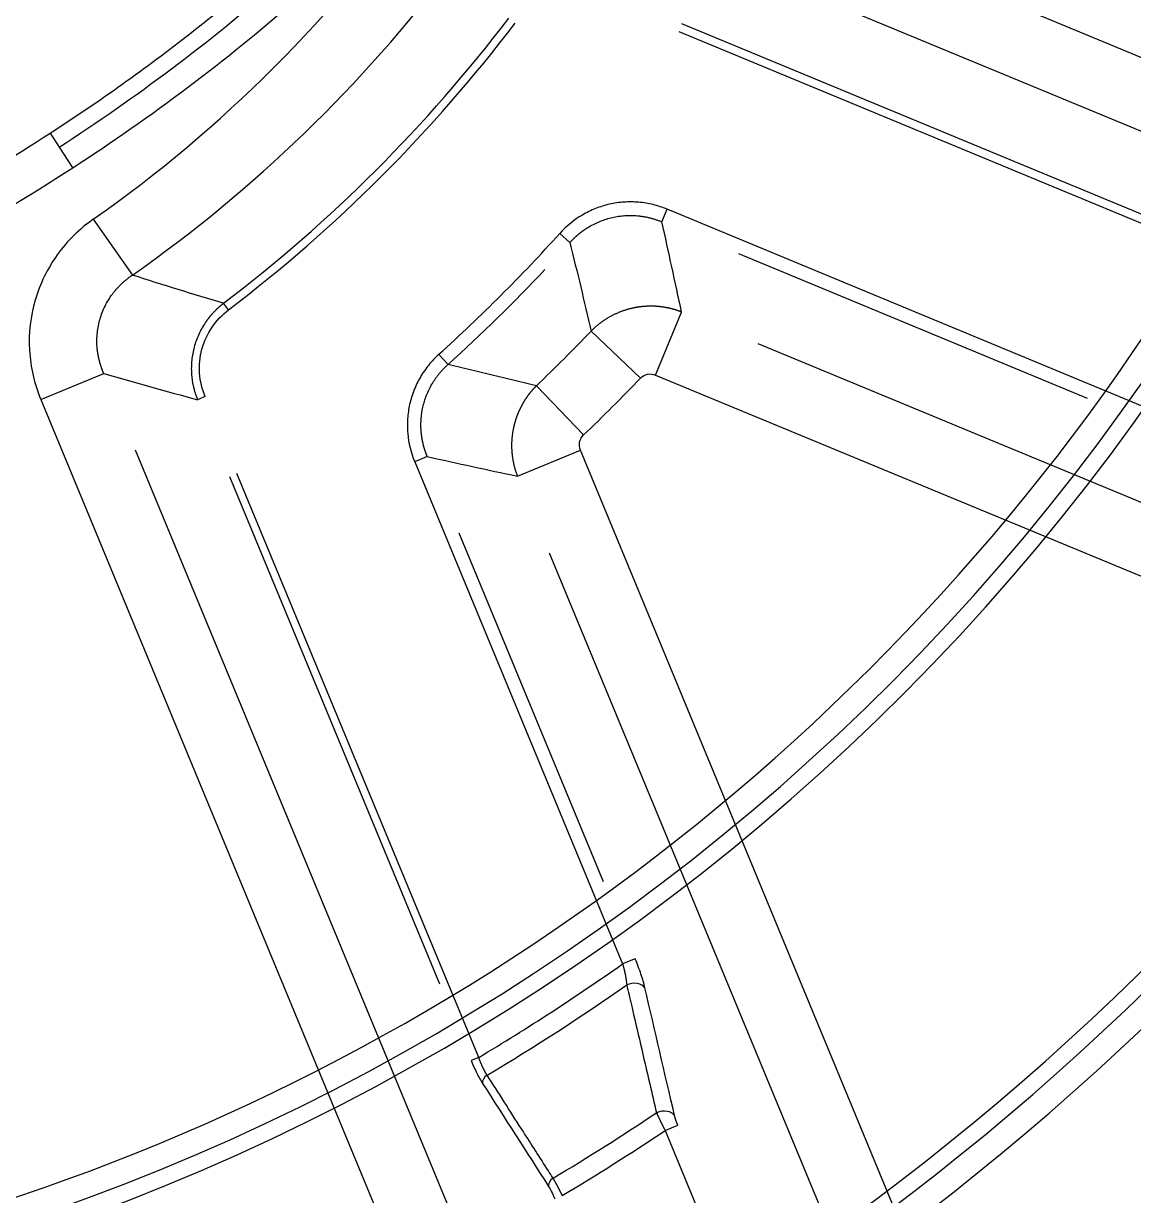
# Model space of a CAD drawing. Header units: millimetres. Extents: x 18 to 755, y 19 to 576.
# Drawn here: x 188.22 to 228.32, y 176.29 to 218.6 of the extents above; entities that cross this region are included whole.
import ezdxf

# ---------------------------------------------------------------- set-up
doc = ezdxf.new("R2010")
doc.units = ezdxf.units.MM
doc.layers.add('1', color=7, linetype='Continuous', true_color=0xffffff)

msp = doc.modelspace()

# ---------------------------------------------------------------- linework, layer by layer
at = {"layer": '1', "color": 7, "lineweight": -3}
for p, q in [((269.029, 200.626), (209.221, 225.4)), ((211.051, 221.978), (265.316, 199.499)), ((230.315, 211.004), (212.001, 218.59)), ((211.888, 218.317), (232.974, 209.583)), ((189.184, 214.643), (189.511, 214.14)), ((189.184, 214.643), (189.511, 214.14)), ((189.184, 214.643), (189.184, 214.643)), ((189.511, 214.14), (190.001, 213.385)), ((189.511, 214.14), (190, 213.384)), ((190.001, 213.385), (190, 213.384)), ((211.28, 211.442), (211.468, 211.897)), ((229.598, 204.387), (211.468, 211.897)), ((190.742, 211.535), (192.155, 209.518)), ((207.956, 210.693), (207.591, 211.022)), ((214.051, 210.294), (226.638, 205.08)), ((195.628, 208.265), (195.45, 208.5)), ((211.047, 205.912), (211.989, 208.186)), ((210.503, 205.797), (208.724, 207.499)), ((258.401, 188.961), (214.761, 207.038)), ((203.556, 206.292), (203.226, 206.658)), ((188.847, 205.026), (191.121, 205.968)), ((211.047, 205.912), (257.459, 186.686)), ((208.451, 203.746), (206.749, 205.524)), ((188.847, 205.026), (213.619, 145.217)), ((194.782, 205.131), (194.509, 205.018)), ((214.746, 148.931), (192.269, 203.197)), ((206.062, 202.259), (208.337, 203.202)), ((227.562, 156.79), (208.337, 203.202)), ((202.806, 202.969), (202.351, 202.78)), ((202.351, 202.78), (209.861, 184.65)), ((204.663, 181.273), (195.93, 202.359)), ((195.657, 202.246), (203.242, 183.932)), ((209.168, 187.61), (203.954, 200.197)), ((207.211, 199.487), (225.288, 155.847)), ((210.316, 184.839), (209.861, 184.65)), ((204.663, 181.273), (204.39, 181.16)), ((211.398, 178.636), (211.853, 178.825)), ((211.398, 178.636), (224.311, 147.463))]:
    msp.add_line(p, q, dxfattribs=at)
for radius, start, end in [(136.863, 270, 90), (129, 270, 90), (95.586, 270, 90), (94.686, 270, 90), (94.086, 270, 90), (80.914, 52.3649, 218.78955), (80.914, 270, 38.78955), (80.314, 270, 38.78955), (79.414, 232.3649, 38.78955), (48.847, 305.0204, 324.9777), (51.309, 305.0204, 323.0032), (54.075, 307.2601, 322.738), (54.37, 307.2601, 322.738), (60.462, 312.07411, 317.92589), (60.954, 312.07411, 316.68083), (63.691, 313.74355, 316.25645), (66.153, 313.74355, 316.25645), (81.836, 300.84, 305.18087), (82.543, 300.79367, 304.96114), (86.957, 300.8877, 303.80048), (87.664, 300.86388, 303.73711)]:
    msp.add_arc((162.711, 251.538), radius, start, end, dxfattribs=at)
for centre, major_axis, ratio, start_param, end_param in [((210.212, 183.601), (0.487, 0.113), 0.680219, 0.239171, 1.837432), ((205.077, 180.45), (-0.253, -0.162), 0.706921, 4.689487, 6.035138), ((211.282, 178.984), (0.487, 0.113), 0.68293, 0.240014, 1.824468), ((207.46, 176.731), (-0.253, -0.162), 0.706939, 4.69064, 6.035132)]:
    msp.add_ellipse(centre, major_axis=major_axis, ratio=ratio, start_param=start_param, end_param=end_param, dxfattribs=at)
for points, knots in [([(185.755, 277.044), (188.564, 275.166), (191.271, 273.163), (195.128, 269.906), (196.379, 268.778), (198.193, 267.008), (198.788, 266.405), (199.947, 265.178), (200.511, 264.554), (202.158, 262.646), (203.192, 261.326), (205.106, 258.572), (205.987, 257.138), (207.161, 254.876), (207.525, 254.108), (208.191, 252.548), (208.494, 251.753), (209.029, 250.141), (209.261, 249.325), (209.649, 247.671), (209.804, 246.835), (210.142, 244.328), (210.201, 242.648), (210.054, 240.536), (210.014, 240.111), (209.911, 239.269), (209.848, 238.851), (209.631, 237.605), (209.444, 236.786), (208.991, 235.17), (208.725, 234.373), (208.269, 233.194), (208.108, 232.803), (207.767, 232.027), (207.587, 231.641), (206.652, 229.744), (205.785, 228.309), (203.858, 225.57), (202.799, 224.266), (201.089, 222.393), (200.501, 221.784), (199.299, 220.603), (198.684, 220.029), (196.802, 218.35), (195.497, 217.291), (192.806, 215.268), (191.418, 214.304), (190.001, 213.385)], [0, 0, 0, 0, 0.125, 0.125, 0.1875, 0.1875, 0.21875, 0.21875, 0.25, 0.25, 0.3125, 0.3125, 0.375, 0.375, 0.40625, 0.40625, 0.4375, 0.4375, 0.46875, 0.46875, 0.5, 0.5, 0.5625, 0.5625, 0.578125, 0.578125, 0.59375, 0.59375, 0.625, 0.625, 0.65625, 0.65625, 0.671875, 0.671875, 0.6875, 0.6875, 0.75, 0.75, 0.8125, 0.8125, 0.84375, 0.84375, 0.875, 0.875, 0.9375, 0.9375, 1, 1, 1, 1]), ([(189.511, 214.14), (190.897, 215.039), (192.255, 215.981), (194.888, 217.957), (196.165, 218.992), (198.009, 220.63), (198.611, 221.191), (199.789, 222.344), (200.365, 222.937), (202.042, 224.765), (203.081, 226.038), (204.973, 228.712), (205.826, 230.113), (206.928, 232.336), (207.266, 233.098), (207.863, 234.635), (208.124, 235.415), (208.568, 236.995), (208.751, 237.796), (208.963, 239.015), (209.023, 239.424), (209.123, 240.248), (209.162, 240.663), (209.301, 242.729), (209.236, 244.372), (208.893, 246.823), (208.736, 247.641), (208.347, 249.256), (208.115, 250.052), (207.314, 252.413), (206.644, 253.938), (205.097, 256.875), (204.228, 258.272), (202.342, 260.956), (201.325, 262.242), (199.707, 264.103), (199.153, 264.712), (198.015, 265.908), (197.432, 266.496), (195.653, 268.222), (194.427, 269.323), (190.651, 272.502), (188.002, 274.46), (185.254, 276.296)], [0, 0, 0, 0, 0.0625, 0.0625, 0.125, 0.125, 0.15625, 0.15625, 0.1875, 0.1875, 0.25, 0.25, 0.3125, 0.3125, 0.34375, 0.34375, 0.375, 0.375, 0.40625, 0.40625, 0.421875, 0.421875, 0.4375, 0.4375, 0.5, 0.5, 0.53125, 0.53125, 0.5625, 0.5625, 0.625, 0.625, 0.6875, 0.6875, 0.75, 0.75, 0.78125, 0.78125, 0.8125, 0.8125, 0.875, 0.875, 1, 1, 1, 1]), ([(189.184, 214.643), (190.937, 215.78), (192.643, 216.985), (195.926, 219.56), (197.507, 220.933), (200.467, 223.867), (201.856, 225.436), (203.721, 227.955), (204.305, 228.822), (205.384, 230.61), (205.88, 231.533), (206.761, 233.425), (207.148, 234.4), (207.793, 236.374), (208.052, 237.376), (208.34, 238.903), (208.419, 239.415), (208.542, 240.449), (208.587, 240.972), (208.666, 242.537), (208.647, 243.58), (208.471, 245.664), (208.314, 246.693), (207.878, 248.716), (207.599, 249.711), (206.93, 251.673), (206.538, 252.643), (205.662, 254.537), (205.179, 255.46), (204.656, 256.364)], [0, 0, 0, 0, 0.125, 0.125, 0.25, 0.25, 0.375, 0.375, 0.4375, 0.4375, 0.5, 0.5, 0.5625, 0.5625, 0.625, 0.625, 0.65625, 0.65625, 0.6875, 0.6875, 0.75, 0.75, 0.8125, 0.8125, 0.875, 0.875, 0.9375, 0.9375, 1, 1, 1, 1]), ([(172.262, 205.955), (175.199, 207.161), (178.095, 208.471), (183.755, 211.348), (186.52, 212.915), (189.184, 214.643)], [0, 0, 0, 0, 0.5, 0.5, 1, 1, 1, 1]), ([(189.511, 214.14), (189.511, 214.14), (189.511, 214.14), (189.511, 214.14), (189.511, 214.14), (189.511, 214.14)], [0, 0, 0, 0, 0.500001, 0.500001, 1, 1, 1, 1]), ([(190, 213.384), (186.769, 211.289), (183.406, 209.432), (178.219, 206.906), (176.467, 206.108), (172.933, 204.594), (171.15, 203.877), (165.76, 201.832), (162.106, 200.607), (155.702, 198.684), (152.966, 197.931), (150.217, 197.235)], [0, 0, 0, 0, 0.267433, 0.267433, 0.40115, 0.40115, 0.534867, 0.534867, 0.8023, 0.8023, 1, 1, 1, 1]), ([(211.468, 211.897), (211.304, 211.965), (211.135, 212.02), (210.791, 212.105), (210.614, 212.134), (210.263, 212.164), (210.088, 212.166), (209.736, 212.142), (209.559, 212.116), (209.215, 212.038), (209.047, 211.986), (208.72, 211.857), (208.56, 211.778), (208.101, 211.509), (207.829, 211.287), (207.591, 211.022)], [0, 0, 0, 0, 0.125, 0.125, 0.25, 0.25, 0.375, 0.375, 0.5, 0.5, 0.625, 0.625, 0.75, 0.75, 1, 1, 1, 1]), ([(207.956, 210.693), (207.962, 210.699), (207.974, 210.713), (207.992, 210.732), (208.011, 210.752), (208.029, 210.771), (208.048, 210.791), (208.067, 210.81), (208.086, 210.828), (208.105, 210.847), (208.124, 210.865), (208.143, 210.884), (208.163, 210.901), (208.182, 210.919), (208.202, 210.937), (208.222, 210.954), (208.242, 210.971), (208.262, 210.988), (208.282, 211.005), (208.302, 211.021), (208.322, 211.037), (208.342, 211.053), (208.363, 211.069), (208.383, 211.085), (208.404, 211.1), (208.424, 211.115), (208.445, 211.13), (208.466, 211.144), (208.487, 211.159), (208.507, 211.173), (208.528, 211.187), (208.549, 211.201), (208.57, 211.214), (208.591, 211.228), (208.612, 211.241), (208.633, 211.253), (208.713, 211.301), (208.854, 211.377), (209.063, 211.47), (209.277, 211.545), (209.494, 211.603), (209.716, 211.644), (209.941, 211.669), (210.169, 211.675), (210.338, 211.667), (210.448, 211.656), (210.499, 211.65), (210.551, 211.643), (210.602, 211.636), (210.654, 211.627), (210.706, 211.617), (210.758, 211.606), (210.81, 211.595), (210.863, 211.582), (210.915, 211.568), (210.967, 211.553), (211.02, 211.537), (211.072, 211.52), (211.124, 211.502), (211.176, 211.484), (211.228, 211.464), (211.263, 211.449), (211.28, 211.442)], [0, 0, 0, 0, 0.007422, 0.014832, 0.022228, 0.029611, 0.03698, 0.044335, 0.051675, 0.059001, 0.06631, 0.073604, 0.080881, 0.088141, 0.095384, 0.10261, 0.109817, 0.117007, 0.124177, 0.131328, 0.13846, 0.145571, 0.152663, 0.159734, 0.166783, 0.173811, 0.180818, 0.187802, 0.194764, 0.201703, 0.208618, 0.215511, 0.222379, 0.229223, 0.236043, 0.242838, 0.249607, 0.312539, 0.375233, 0.437516, 0.499226, 0.560955, 0.623267, 0.685997, 0.748976, 0.763013, 0.777158, 0.791406, 0.805755, 0.820202, 0.834744, 0.849378, 0.8641, 0.878907, 0.893795, 0.908762, 0.923803, 0.938915, 0.954095, 0.969338, 0.984641, 1, 1, 1, 1]), ([(190.742, 211.535), (190.238, 211.181), (189.804, 210.755), (189.084, 209.754), (188.817, 209.207), (188.472, 208.023), (188.404, 207.419), (188.474, 206.188), (188.611, 205.596), (188.847, 205.026)], [0, 0, 0, 0, 0.25, 0.25, 0.5, 0.5, 0.75, 0.75, 1, 1, 1, 1]), ([(191.121, 205.968), (191.118, 205.976), (191.111, 205.993), (191.1, 206.017), (191.09, 206.041), (191.081, 206.066), (191.071, 206.09), (191.062, 206.115), (191.053, 206.139), (191.044, 206.164), (191.035, 206.189), (191.027, 206.213), (191.018, 206.238), (191.011, 206.262), (191.003, 206.287), (190.995, 206.311), (190.988, 206.336), (190.981, 206.361), (190.974, 206.385), (190.968, 206.41), (190.962, 206.434), (190.956, 206.459), (190.95, 206.483), (190.944, 206.508), (190.939, 206.532), (190.934, 206.556), (190.929, 206.581), (190.924, 206.605), (190.919, 206.629), (190.915, 206.653), (190.911, 206.677), (190.907, 206.701), (190.904, 206.725), (190.9, 206.749), (190.897, 206.773), (190.894, 206.797), (190.891, 206.82), (190.889, 206.844), (190.886, 206.868), (190.884, 206.891), (190.882, 206.914), (190.874, 207.014), (190.87, 207.192), (190.885, 207.444), (190.923, 207.692), (190.982, 207.935), (191.062, 208.17), (191.164, 208.4), (191.286, 208.622), (191.39, 208.776), (191.461, 208.87), (191.492, 208.909), (191.524, 208.948), (191.556, 208.987), (191.59, 209.025), (191.624, 209.063), (191.66, 209.101), (191.696, 209.139), (191.733, 209.176), (191.772, 209.212), (191.811, 209.249), (191.851, 209.284), (191.892, 209.32), (191.934, 209.354), (191.976, 209.388), (192.02, 209.422), (192.064, 209.455), (192.109, 209.487), (192.14, 209.508), (192.155, 209.518)], [0, 0, 0, 0, 0.006624, 0.013234, 0.019828, 0.026406, 0.032968, 0.039514, 0.046044, 0.052556, 0.059051, 0.065528, 0.071988, 0.078428, 0.084851, 0.091254, 0.097638, 0.104002, 0.110346, 0.11667, 0.122973, 0.129255, 0.135516, 0.141756, 0.147973, 0.154169, 0.160342, 0.166492, 0.17262, 0.178724, 0.184804, 0.190861, 0.196894, 0.202902, 0.208885, 0.214844, 0.220778, 0.226686, 0.232568, 0.238425, 0.244255, 0.250059, 0.313368, 0.376237, 0.438495, 0.499985, 0.561512, 0.623798, 0.686682, 0.749996, 0.762246, 0.774611, 0.78709, 0.79968, 0.812377, 0.825181, 0.838088, 0.851096, 0.864201, 0.877402, 0.890695, 0.904077, 0.917546, 0.931098, 0.944731, 0.95844, 0.972224, 0.986078, 1, 1, 1, 1]), ([(195.45, 208.5), (195.443, 208.495), (195.429, 208.484), (195.41, 208.469), (195.39, 208.453), (195.37, 208.437), (195.351, 208.421), (195.332, 208.405), (195.313, 208.389), (195.294, 208.372), (195.275, 208.356), (195.257, 208.339), (195.238, 208.322), (195.22, 208.305), (195.202, 208.288), (195.184, 208.271), (195.167, 208.254), (195.149, 208.237), (195.132, 208.219), (195.115, 208.202), (195.098, 208.184), (195.081, 208.167), (195.065, 208.149), (195.049, 208.131), (195.032, 208.113), (195.016, 208.095), (195.001, 208.077), (194.985, 208.059), (194.97, 208.041), (194.955, 208.022), (194.94, 208.004), (194.925, 207.985), (194.91, 207.967), (194.896, 207.948), (194.882, 207.93), (194.868, 207.911), (194.854, 207.893), (194.841, 207.874), (194.827, 207.855), (194.814, 207.836), (194.801, 207.818), (194.747, 207.738), (194.657, 207.593), (194.547, 207.376), (194.456, 207.152), (194.384, 206.923), (194.33, 206.689), (194.296, 206.45), (194.281, 206.207), (194.285, 206.029), (194.293, 205.915), (194.298, 205.867), (194.303, 205.818), (194.309, 205.769), (194.316, 205.719), (194.323, 205.67), (194.332, 205.62), (194.341, 205.57), (194.352, 205.52), (194.363, 205.469), (194.376, 205.419), (194.389, 205.369), (194.403, 205.318), (194.418, 205.268), (194.434, 205.218), (194.451, 205.168), (194.47, 205.118), (194.489, 205.068), (194.502, 205.034), (194.509, 205.018)], [0, 0, 0, 0, 0.006529, 0.013047, 0.019555, 0.026051, 0.032536, 0.039009, 0.045469, 0.051917, 0.058352, 0.064774, 0.071182, 0.077576, 0.083955, 0.09032, 0.09667, 0.103004, 0.109323, 0.115626, 0.121912, 0.128181, 0.134434, 0.140669, 0.146886, 0.153086, 0.159267, 0.165429, 0.171573, 0.177697, 0.183801, 0.189886, 0.195951, 0.201995, 0.208019, 0.214022, 0.220003, 0.225963, 0.231901, 0.237817, 0.243711, 0.249582, 0.312525, 0.375222, 0.437468, 0.499068, 0.560676, 0.622939, 0.685659, 0.748632, 0.7611, 0.773669, 0.786336, 0.799098, 0.811953, 0.824897, 0.837929, 0.851045, 0.864243, 0.877519, 0.89087, 0.904293, 0.917785, 0.931343, 0.944963, 0.958642, 0.972377, 0.986164, 1, 1, 1, 1]), ([(194.782, 205.131), (194.669, 205.402), (194.602, 205.687), (194.564, 206.271), (194.592, 206.561), (194.746, 207.127), (194.867, 207.391), (195.195, 207.877), (195.395, 208.087), (195.628, 208.265)], [0, 0, 0, 0, 0.25, 0.25, 0.5, 0.5, 0.75, 0.75, 1, 1, 1, 1]), ([(211.989, 208.186), (211.981, 208.19), (211.963, 208.196), (211.938, 208.206), (211.912, 208.215), (211.886, 208.225), (211.86, 208.234), (211.834, 208.243), (211.808, 208.251), (211.781, 208.259), (211.755, 208.268), (211.729, 208.275), (211.702, 208.283), (211.676, 208.29), (211.649, 208.297), (211.622, 208.304), (211.596, 208.311), (211.569, 208.317), (211.542, 208.323), (211.515, 208.329), (211.488, 208.335), (211.461, 208.34), (211.435, 208.345), (211.408, 208.35), (211.381, 208.355), (211.354, 208.359), (211.327, 208.363), (211.3, 208.367), (211.273, 208.371), (211.245, 208.374), (211.218, 208.378), (211.191, 208.38), (211.164, 208.383), (211.137, 208.386), (211.11, 208.388), (211.083, 208.39), (211.057, 208.391), (211.03, 208.393), (211.003, 208.394), (210.976, 208.395), (210.949, 208.396), (210.922, 208.396), (210.896, 208.396), (210.869, 208.396), (210.842, 208.396), (210.816, 208.396), (210.789, 208.395), (210.763, 208.394), (210.736, 208.393), (210.71, 208.392), (210.684, 208.39), (210.658, 208.388), (210.632, 208.386), (210.606, 208.384), (210.58, 208.382), (210.554, 208.379), (210.528, 208.376), (210.502, 208.373), (210.477, 208.37), (210.451, 208.366), (210.426, 208.362), (210.401, 208.358), (210.375, 208.354), (210.35, 208.35), (210.325, 208.346), (210.301, 208.341), (210.276, 208.336), (210.244, 208.329), (210.205, 208.321), (210.159, 208.31), (210.112, 208.298), (210.066, 208.286), (210.019, 208.272), (209.973, 208.258), (209.926, 208.243), (209.88, 208.227), (209.833, 208.211), (209.787, 208.193), (209.741, 208.175), (209.695, 208.156), (209.649, 208.136), (209.603, 208.116), (209.558, 208.094), (209.512, 208.072), (209.467, 208.049), (209.422, 208.025), (209.378, 208), (209.333, 207.974), (209.29, 207.948), (209.246, 207.921), (209.203, 207.893), (209.16, 207.864), (209.118, 207.834), (209.076, 207.804), (209.035, 207.773), (208.994, 207.741), (208.954, 207.709), (208.914, 207.675), (208.875, 207.642), (208.836, 207.607), (208.798, 207.572), (208.761, 207.536), (208.736, 207.512), (208.724, 207.499)], [0, 0, 0, 0, 0.007817, 0.015635, 0.023454, 0.031273, 0.039093, 0.046913, 0.054732, 0.06255, 0.070367, 0.078181, 0.085994, 0.093804, 0.10161, 0.109414, 0.117213, 0.125008, 0.132798, 0.140583, 0.148363, 0.156137, 0.163904, 0.171664, 0.179418, 0.187164, 0.194902, 0.202631, 0.210352, 0.218064, 0.225766, 0.233458, 0.24114, 0.248812, 0.256472, 0.264121, 0.271758, 0.279383, 0.286995, 0.294595, 0.302181, 0.309754, 0.317312, 0.324857, 0.332386, 0.339901, 0.3474, 0.354883, 0.362351, 0.369802, 0.377236, 0.384654, 0.392054, 0.399436, 0.4068, 0.414146, 0.421474, 0.428782, 0.436072, 0.443342, 0.450592, 0.457822, 0.465032, 0.472222, 0.47939, 0.486537, 0.493663, 0.500768, 0.514142, 0.527592, 0.541116, 0.554712, 0.568379, 0.582114, 0.595915, 0.609781, 0.623709, 0.637698, 0.651745, 0.665848, 0.680004, 0.694212, 0.708469, 0.722773, 0.73712, 0.75151, 0.765939, 0.780404, 0.794904, 0.809435, 0.823996, 0.838582, 0.853192, 0.867824, 0.882473, 0.897138, 0.911816, 0.926504, 0.941199, 0.955899, 0.970601, 0.985302, 1, 1, 1, 1]), ([(203.226, 206.658), (203.094, 206.539), (202.972, 206.41), (202.748, 206.135), (202.646, 205.988), (202.468, 205.684), (202.391, 205.526), (202.262, 205.199), (202.209, 205.028), (202.131, 204.683), (202.106, 204.509), (202.083, 204.158), (202.085, 203.98), (202.131, 203.45), (202.215, 203.109), (202.351, 202.78)], [0, 0, 0, 0, 0.125, 0.125, 0.25, 0.25, 0.375, 0.375, 0.5, 0.5, 0.625, 0.625, 0.75, 0.75, 1, 1, 1, 1]), ([(202.806, 202.969), (202.803, 202.977), (202.796, 202.994), (202.786, 203.019), (202.776, 203.044), (202.766, 203.069), (202.757, 203.094), (202.748, 203.119), (202.739, 203.144), (202.731, 203.169), (202.722, 203.195), (202.714, 203.22), (202.706, 203.245), (202.699, 203.27), (202.691, 203.296), (202.684, 203.321), (202.677, 203.346), (202.67, 203.371), (202.664, 203.397), (202.658, 203.422), (202.652, 203.447), (202.646, 203.472), (202.641, 203.498), (202.635, 203.523), (202.63, 203.548), (202.626, 203.573), (202.621, 203.598), (202.617, 203.623), (202.613, 203.648), (202.609, 203.673), (202.605, 203.698), (202.602, 203.723), (202.599, 203.747), (202.596, 203.772), (202.593, 203.797), (202.59, 203.821), (202.582, 203.914), (202.573, 204.074), (202.58, 204.302), (202.603, 204.527), (202.644, 204.749), (202.702, 204.967), (202.777, 205.18), (202.869, 205.389), (202.949, 205.539), (203.006, 205.633), (203.033, 205.677), (203.061, 205.72), (203.091, 205.764), (203.121, 205.807), (203.152, 205.849), (203.184, 205.892), (203.217, 205.934), (203.251, 205.976), (203.286, 206.017), (203.322, 206.058), (203.358, 206.098), (203.396, 206.138), (203.435, 206.178), (203.474, 206.217), (203.515, 206.255), (203.542, 206.28), (203.556, 206.292)], [0, 0, 0, 0, 0.007423, 0.014834, 0.022232, 0.029616, 0.036986, 0.044342, 0.051683, 0.059008, 0.066318, 0.073613, 0.08089, 0.088151, 0.095394, 0.10262, 0.109828, 0.117017, 0.124188, 0.131339, 0.13847, 0.145582, 0.152673, 0.159743, 0.166793, 0.17382, 0.180826, 0.18781, 0.194771, 0.201709, 0.208624, 0.215516, 0.222383, 0.229226, 0.236045, 0.242839, 0.249607, 0.31255, 0.375247, 0.437527, 0.499226, 0.560966, 0.623281, 0.686008, 0.748976, 0.763016, 0.777162, 0.791412, 0.805763, 0.820211, 0.834754, 0.849388, 0.864111, 0.878918, 0.893806, 0.908772, 0.923812, 0.938923, 0.954101, 0.969343, 0.984643, 1, 1, 1, 1]), ([(210.503, 205.797), (210.571, 205.869), (210.66, 205.918), (210.853, 205.959), (210.955, 205.95), (211.047, 205.912)], [0, 0, 0, 0, 0.5, 0.5, 1, 1, 1, 1]), ([(206.749, 205.524), (206.743, 205.518), (206.73, 205.505), (206.71, 205.485), (206.691, 205.465), (206.672, 205.445), (206.653, 205.425), (206.635, 205.405), (206.616, 205.384), (206.598, 205.364), (206.58, 205.343), (206.562, 205.322), (206.545, 205.301), (206.527, 205.279), (206.51, 205.258), (206.493, 205.236), (206.476, 205.214), (206.46, 205.193), (206.443, 205.17), (206.427, 205.148), (206.411, 205.126), (206.395, 205.103), (206.38, 205.081), (206.364, 205.058), (206.349, 205.035), (206.334, 205.012), (206.32, 204.989), (206.305, 204.966), (206.291, 204.943), (206.277, 204.92), (206.263, 204.896), (206.25, 204.873), (206.237, 204.849), (206.223, 204.825), (206.211, 204.801), (206.198, 204.777), (206.186, 204.753), (206.173, 204.729), (206.161, 204.705), (206.15, 204.681), (206.138, 204.657), (206.127, 204.633), (206.116, 204.608), (206.105, 204.584), (206.095, 204.559), (206.084, 204.535), (206.074, 204.51), (206.065, 204.486), (206.055, 204.461), (206.046, 204.437), (206.036, 204.412), (206.028, 204.387), (206.019, 204.362), (206.011, 204.338), (206.002, 204.313), (205.994, 204.288), (205.987, 204.264), (205.979, 204.239), (205.972, 204.214), (205.965, 204.189), (205.958, 204.165), (205.951, 204.14), (205.945, 204.115), (205.939, 204.09), (205.933, 204.066), (205.927, 204.041), (205.922, 204.017), (205.915, 203.985), (205.907, 203.945), (205.898, 203.899), (205.89, 203.852), (205.883, 203.804), (205.877, 203.756), (205.871, 203.708), (205.866, 203.659), (205.861, 203.61), (205.858, 203.561), (205.855, 203.512), (205.853, 203.462), (205.852, 203.412), (205.852, 203.362), (205.852, 203.312), (205.854, 203.262), (205.856, 203.211), (205.859, 203.161), (205.863, 203.11), (205.868, 203.059), (205.873, 203.008), (205.88, 202.958), (205.887, 202.907), (205.895, 202.856), (205.905, 202.805), (205.915, 202.755), (205.925, 202.704), (205.937, 202.654), (205.95, 202.604), (205.963, 202.554), (205.978, 202.504), (205.993, 202.454), (206.009, 202.405), (206.026, 202.356), (206.044, 202.308), (206.056, 202.275), (206.062, 202.259)], [0, 0, 0, 0, 0.007816, 0.015634, 0.023453, 0.031272, 0.039091, 0.046911, 0.05473, 0.062547, 0.070364, 0.078178, 0.08599, 0.0938, 0.101606, 0.109409, 0.117208, 0.125003, 0.132793, 0.140578, 0.148358, 0.156131, 0.163898, 0.171659, 0.179412, 0.187158, 0.194896, 0.202625, 0.210346, 0.218057, 0.22576, 0.233452, 0.241134, 0.248805, 0.256466, 0.264115, 0.271752, 0.279377, 0.286989, 0.294589, 0.302175, 0.309748, 0.317306, 0.324851, 0.33238, 0.339895, 0.347394, 0.354878, 0.362346, 0.369797, 0.377231, 0.384649, 0.392049, 0.399432, 0.406796, 0.414143, 0.42147, 0.428779, 0.436069, 0.443339, 0.45059, 0.45782, 0.46503, 0.47222, 0.479389, 0.486537, 0.493663, 0.500768, 0.514141, 0.527591, 0.541114, 0.55471, 0.568376, 0.58211, 0.595911, 0.609777, 0.623705, 0.637693, 0.65174, 0.665842, 0.679998, 0.694206, 0.708463, 0.722766, 0.737114, 0.751504, 0.765932, 0.780398, 0.794898, 0.809429, 0.82399, 0.838577, 0.853187, 0.867819, 0.882469, 0.897134, 0.911812, 0.926501, 0.941197, 0.955897, 0.9706, 0.985302, 1, 1, 1, 1]), ([(208.337, 203.202), (208.299, 203.293), (208.289, 203.395), (208.33, 203.587), (208.38, 203.677), (208.451, 203.746)], [0, 0, 0, 0, 0.5, 0.5, 1, 1, 1, 1]), ([(209.861, 184.65), (209.863, 184.645), (209.866, 184.634), (209.871, 184.618), (209.875, 184.602), (209.88, 184.585), (209.885, 184.568), (209.889, 184.551), (209.894, 184.534), (209.899, 184.516), (209.903, 184.498), (209.908, 184.48), (209.913, 184.462), (209.917, 184.444), (209.922, 184.425), (209.926, 184.406), (209.931, 184.387), (209.935, 184.368), (209.939, 184.348), (209.944, 184.328), (209.948, 184.309), (209.952, 184.289), (209.956, 184.269), (209.961, 184.245), (209.966, 184.219), (209.971, 184.189), (209.976, 184.16), (209.981, 184.132), (209.986, 184.103), (209.99, 184.075), (209.994, 184.047), (209.997, 184.02), (210.001, 183.993), (210.004, 183.967), (210.006, 183.941), (210.008, 183.915), (210.009, 183.899), (210.01, 183.89)], [0, 0, 0, 0, 0.019473, 0.039254, 0.059344, 0.079744, 0.100453, 0.121472, 0.142801, 0.16444, 0.186391, 0.208651, 0.231224, 0.254107, 0.277302, 0.300809, 0.324627, 0.348758, 0.373202, 0.397957, 0.423026, 0.448408, 0.474102, 0.50011, 0.538421, 0.576756, 0.615114, 0.653496, 0.691902, 0.730331, 0.768783, 0.80726, 0.84576, 0.884284, 0.922832, 0.961404, 1, 1, 1, 1]), ([(210.667, 183.789), (210.633, 183.935), (210.585, 184.102), (210.465, 184.461), (210.395, 184.649), (210.316, 184.839)], [0, 0, 0, 0, 0.5, 0.5, 1, 1, 1, 1]), ([(210.01, 183.89), (210.065, 183.652), (210.121, 183.415), (210.399, 182.226), (210.62, 181.276), (210.923, 179.977), (211.004, 179.628), (211.085, 179.278)], [0, 0, 0, 0, 0.154458, 0.154458, 0.772291, 0.772291, 1, 1, 1, 1]), ([(204.39, 181.16), (204.456, 181.001), (204.526, 180.847), (204.668, 180.565), (204.738, 180.439), (204.804, 180.337)], [0, 0, 0, 0, 0.5, 0.5, 1, 1, 1, 1]), ([(204.969, 180.632), (204.967, 180.635), (204.963, 180.64), (204.957, 180.649), (204.952, 180.658), (204.946, 180.667), (204.94, 180.676), (204.935, 180.686), (204.929, 180.695), (204.923, 180.705), (204.918, 180.715), (204.912, 180.725), (204.906, 180.735), (204.9, 180.745), (204.894, 180.756), (204.889, 180.766), (204.883, 180.777), (204.877, 180.788), (204.871, 180.799), (204.865, 180.81), (204.859, 180.822), (204.853, 180.833), (204.848, 180.845), (204.842, 180.857), (204.836, 180.868), (204.83, 180.88), (204.824, 180.893), (204.818, 180.905), (204.812, 180.917), (204.806, 180.93), (204.8, 180.942), (204.794, 180.955), (204.788, 180.968), (204.783, 180.981), (204.777, 180.994), (204.771, 181.007), (204.765, 181.02), (204.759, 181.034), (204.753, 181.047), (204.747, 181.061), (204.742, 181.074), (204.736, 181.088), (204.73, 181.102), (204.724, 181.116), (204.719, 181.13), (204.713, 181.144), (204.707, 181.158), (204.702, 181.172), (204.696, 181.186), (204.691, 181.201), (204.685, 181.215), (204.68, 181.229), (204.674, 181.244), (204.669, 181.259), (204.665, 181.268), (204.663, 181.273)], [0, 0, 0, 0, 0.018155, 0.036332, 0.05453, 0.072751, 0.090995, 0.109262, 0.127552, 0.145866, 0.164204, 0.182567, 0.200954, 0.219367, 0.237805, 0.256269, 0.27476, 0.293276, 0.31182, 0.330391, 0.348989, 0.367616, 0.38627, 0.404953, 0.423666, 0.442407, 0.461177, 0.479978, 0.498809, 0.51767, 0.536562, 0.555485, 0.57444, 0.593426, 0.612445, 0.631496, 0.650579, 0.669695, 0.688845, 0.708028, 0.727245, 0.746496, 0.765782, 0.785102, 0.804458, 0.823848, 0.843275, 0.862737, 0.882235, 0.90177, 0.921342, 0.94095, 0.960596, 0.980279, 1, 1, 1, 1]), ([(207.351, 176.913), (207.275, 177.032), (207.198, 177.151), (206.817, 177.747), (206.512, 178.223), (205.794, 179.344), (205.381, 179.988), (204.969, 180.632)], [0, 0, 0, 0, 0.096089, 0.096089, 0.480447, 0.480447, 1, 1, 1, 1]), ([(211.085, 179.278), (211.087, 179.274), (211.09, 179.267), (211.095, 179.256), (211.099, 179.246), (211.104, 179.235), (211.109, 179.224), (211.114, 179.213), (211.119, 179.202), (211.124, 179.191), (211.129, 179.18), (211.134, 179.168), (211.139, 179.157), (211.144, 179.146), (211.149, 179.135), (211.154, 179.124), (211.16, 179.113), (211.165, 179.102), (211.17, 179.091), (211.175, 179.08), (211.18, 179.069), (211.186, 179.058), (211.191, 179.047), (211.196, 179.036), (211.201, 179.025), (211.207, 179.014), (211.212, 179.004), (211.217, 178.993), (211.222, 178.982), (211.227, 178.972), (211.232, 178.961), (211.238, 178.951), (211.243, 178.94), (211.248, 178.93), (211.253, 178.92), (211.258, 178.91), (211.263, 178.899), (211.268, 178.889), (211.273, 178.88), (211.278, 178.87), (211.283, 178.86), (211.288, 178.85), (211.292, 178.841), (211.297, 178.831), (211.302, 178.822), (211.307, 178.813), (211.311, 178.804), (211.316, 178.794), (211.32, 178.786), (211.325, 178.777), (211.329, 178.768), (211.334, 178.759), (211.338, 178.751), (211.343, 178.742), (211.347, 178.734), (211.351, 178.726), (211.355, 178.718), (211.359, 178.71), (211.364, 178.702), (211.368, 178.694), (211.372, 178.687), (211.376, 178.679), (211.379, 178.672), (211.383, 178.664), (211.387, 178.657), (211.391, 178.65), (211.394, 178.643), (211.397, 178.639), (211.398, 178.636)], [0, 0, 0, 0, 0.020582, 0.040997, 0.061245, 0.081326, 0.10124, 0.120987, 0.140566, 0.159978, 0.179224, 0.198302, 0.217213, 0.235957, 0.254534, 0.272943, 0.291186, 0.309261, 0.32717, 0.344911, 0.362485, 0.379892, 0.397132, 0.414205, 0.431111, 0.447849, 0.464421, 0.480825, 0.497062, 0.513133, 0.529036, 0.544772, 0.56034, 0.575742, 0.590977, 0.606044, 0.620945, 0.635678, 0.650245, 0.664644, 0.678876, 0.692941, 0.706839, 0.72057, 0.734134, 0.74753, 0.76076, 0.773823, 0.786718, 0.799447, 0.812008, 0.824403, 0.83663, 0.84869, 0.860584, 0.87231, 0.883869, 0.895262, 0.906487, 0.917545, 0.928436, 0.939161, 0.949718, 0.960108, 0.970332, 0.980388, 0.990277, 1, 1, 1, 1]), ([(207.683, 176.288), (207.68, 176.292), (207.676, 176.302), (207.669, 176.316), (207.663, 176.33), (207.656, 176.344), (207.65, 176.358), (207.643, 176.371), (207.636, 176.385), (207.63, 176.399), (207.623, 176.413), (207.616, 176.426), (207.61, 176.44), (207.603, 176.453), (207.596, 176.466), (207.59, 176.48), (207.583, 176.493), (207.577, 176.506), (207.57, 176.519), (207.563, 176.532), (207.557, 176.545), (207.55, 176.558), (207.544, 176.57), (207.537, 176.583), (207.531, 176.596), (207.524, 176.608), (207.518, 176.62), (207.511, 176.632), (207.505, 176.644), (207.498, 176.656), (207.492, 176.668), (207.486, 176.68), (207.479, 176.692), (207.473, 176.703), (207.467, 176.714), (207.461, 176.726), (207.455, 176.737), (207.448, 176.748), (207.442, 176.759), (207.436, 176.769), (207.43, 176.78), (207.424, 176.79), (207.418, 176.801), (207.413, 176.811), (207.407, 176.821), (207.401, 176.831), (207.395, 176.84), (207.389, 176.85), (207.384, 176.86), (207.378, 176.869), (207.373, 176.878), (207.367, 176.887), (207.362, 176.896), (207.356, 176.905), (207.353, 176.91), (207.351, 176.913)], [0, 0, 0, 0, 0.019752, 0.039468, 0.059149, 0.078794, 0.098404, 0.117979, 0.137519, 0.157024, 0.176494, 0.195929, 0.21533, 0.234696, 0.254027, 0.273324, 0.292586, 0.311814, 0.331008, 0.350168, 0.369294, 0.388386, 0.407444, 0.426468, 0.445459, 0.464416, 0.48334, 0.50223, 0.521087, 0.539911, 0.558701, 0.577459, 0.596184, 0.614876, 0.633535, 0.652162, 0.670756, 0.689317, 0.707847, 0.726344, 0.744809, 0.763242, 0.781643, 0.800012, 0.818349, 0.836655, 0.854929, 0.873172, 0.891384, 0.909564, 0.927713, 0.945831, 0.963918, 0.981974, 1, 1, 1, 1])]:
    msp.add_open_spline(points, degree=3, knots=knots, dxfattribs=at)
for points in [[(211.989, 208.186), (211.762, 209.268), (211.525, 210.353), (211.28, 211.442)], [(207.956, 210.693), (208.222, 209.626), (208.477, 208.561), (208.724, 207.499)], [(195.45, 208.5), (194.355, 208.826), (193.257, 209.165), (192.155, 209.518)], [(206.749, 205.524), (205.687, 205.771), (204.623, 206.027), (203.556, 206.292)], [(191.121, 205.968), (192.256, 205.638), (193.385, 205.322), (194.509, 205.018)], [(202.806, 202.969), (203.895, 202.723), (204.98, 202.487), (206.062, 202.259)], [(211.737, 179.173), (211.382, 180.709), (211.025, 182.248), (210.667, 183.789)], [(204.804, 180.337), (205.598, 179.097), (206.393, 177.858), (207.187, 176.618)], [(211.853, 178.825), (211.801, 178.951), (211.759, 179.076), (211.737, 179.173)], [(207.187, 176.618), (207.258, 176.508), (207.339, 176.346), (207.41, 176.175)]]:
    msp.add_open_spline(points, degree=3, dxfattribs=at)

doc.saveas('drawing.dxf')
